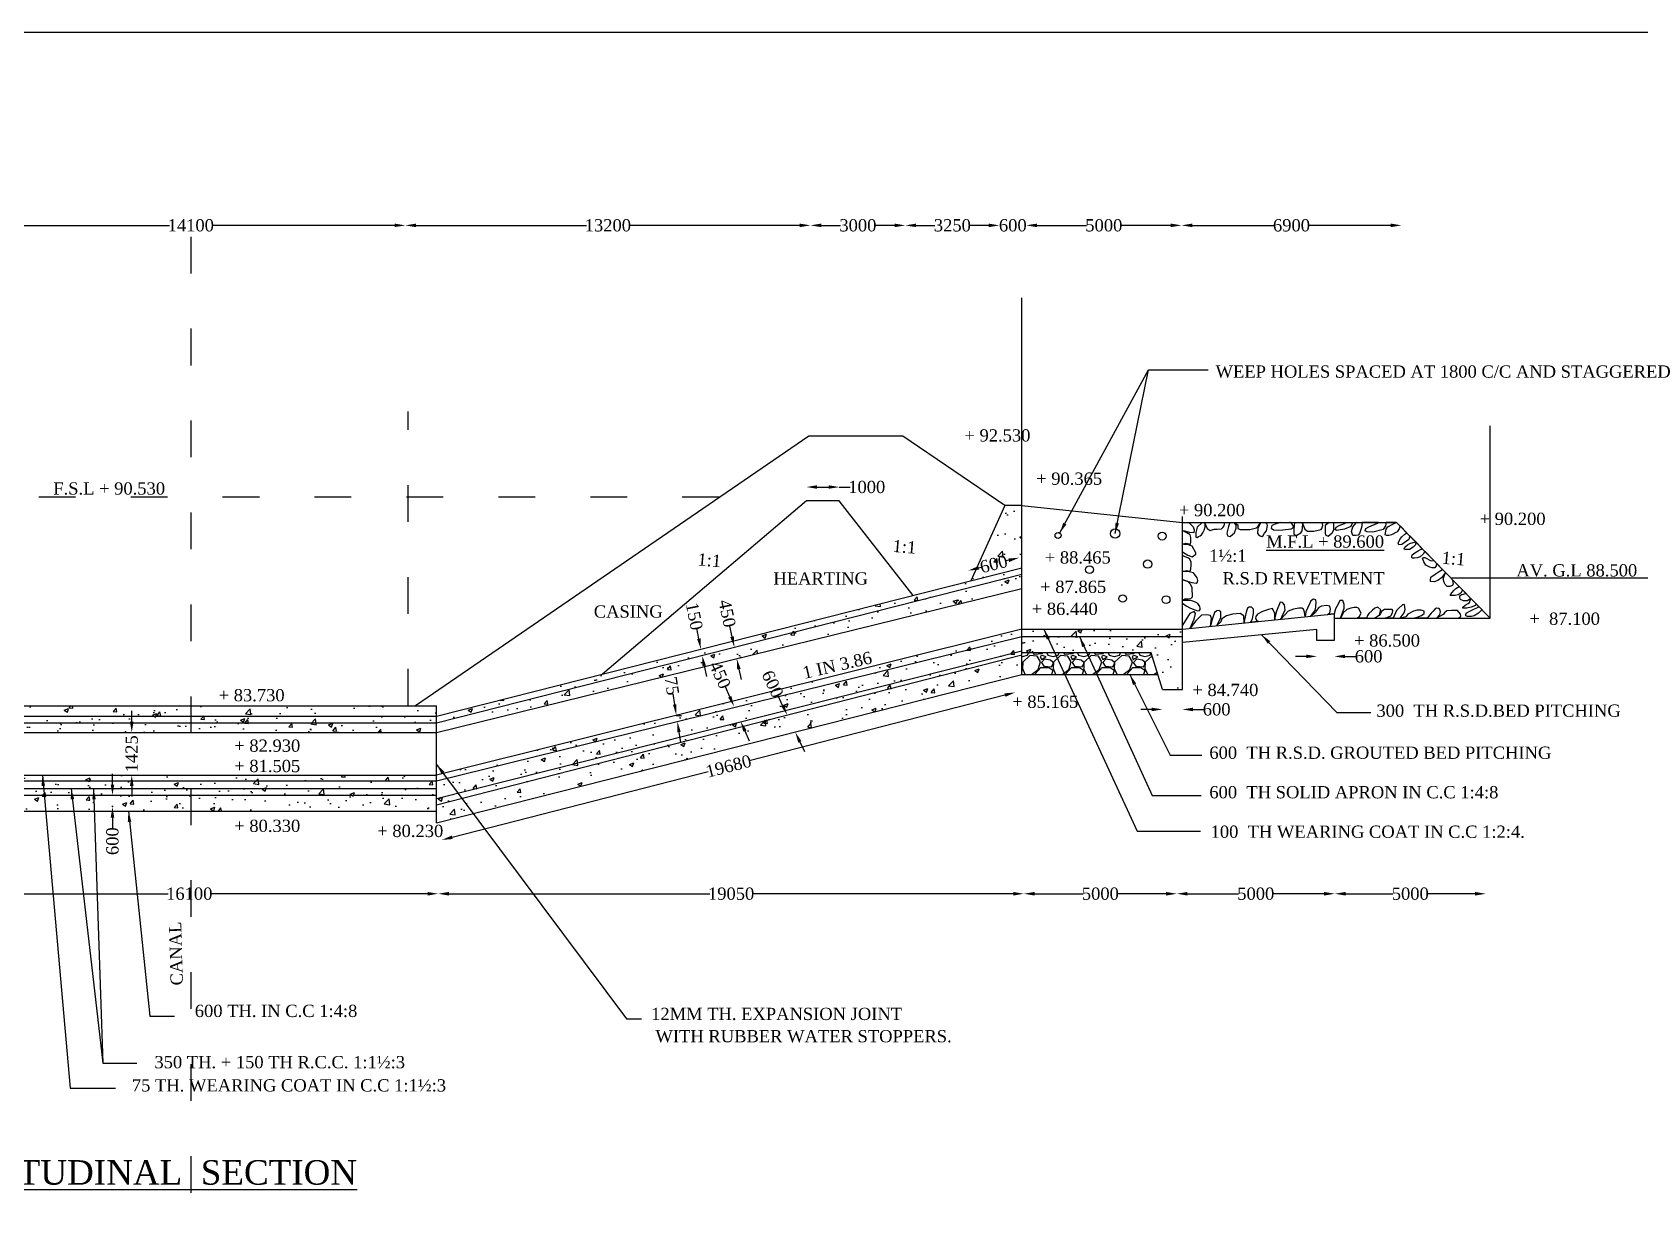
# Model space of a CAD drawing. Header units: millimetres. Extents: x -109570 to 177906, y -246061 to 117192.
# Drawn here: x 61692 to 114155, y 78336 to 117192 of the extents above; entities that cross this region are included whole.
import ezdxf

# ---------------------------------------------------------------- set-up
doc = ezdxf.new("R2010")
doc.units = ezdxf.units.MM
doc.header["$MEASUREMENT"] = 0
doc.header["$PDMODE"] = 33
doc.header["$PDSIZE"] = 500
doc.linetypes.add('ACAD_ISO03W100', pattern=[30, 12, -18])
for name, color, linetype in [('DIM', 5, 'Continuous'), ('DOT LINE', 3, 'ACAD_ISO03W100'), ('DWG. LINE', 1, 'Continuous'), ('HATCH', 2, 'Continuous'), ('TEXT', 7, 'Continuous'), ('TITLE', 7, 'Continuous')]:
    doc.layers.add(name, color=color, linetype=linetype)
doc.styles.get("Standard").update_dxf_attribs({"font": 'TIMES.TTF', "height": 400})
doc.dimstyles.get("Standard").update_dxf_attribs({"dimtxt": 400, "dimasz": 350, "dimexe": 0.18, "dimexo": 0.0625, "dimgap": 0.09, "dimtad": 0, "dimdec": 0, "dimzin": 0, "dimdsep": 46, "dimtxsty": 'Standard', "dimcen": 0.09, "dimse1": 1, "dimse2": 1, "dimclrd": 5, "dimclre": 5, "dimclrt": 4, "dimadec": 0, "dimazin": 0, "dimtfac": 1, "dimtdec": 0, "dimtofl": 0, "dimtmove": 0, "dimatfit": 3, "dimfxl": 1, "dimtolj": 1, "dimtzin": 0, "dimarcsym": 0})
pattern_1 = [(50, (0, 0), (1434.52, -125.504), [150, -1650]), (355, (0, 0), (-277.503, 1504.384), [120, -1320]), (100.4514, (119.5, -10.5), (1157.019, 1378.879), [127.48, -1402.284]), (46.1842, (0, 400), (2134.482, -331.038), [225, -2475]), (96.6356, (177.9, 372.4), (1869.325, 1948.236), [191.22, -2103.426]), (351.1842, (0, 400), (1869.324, 1948.237), [180, -1980]), (21, (200, 300), (1193.814, -805.238), [150, -1650]), (326, (200, 300), (486.63, 1450.3), [120, -1320]), (71.4514, (299.5, 232.9), (1680.445, 645.061), [127.48, -1402.284]), (37.5, (0, 0), (24.3197, 665.7877), [0, -1304, 0, -1340, 0, -1325]), (7.5, (0, 0), (526.139, 788.8234), [0, -764, 0, -1274, 0, -505]), (327.5, (-446, 0), (1067.6449, -45.1097), [0, -500, 0, -1560, 0, -2070]), (317.5, (-646, 0), (1166.3723, 200.21), [0, -650, 0, -1036, 0, -1470])]

# ---------------------------------------------------------------- blocks, each defined once
blk = doc.blocks.new('*D13')
at = {"layer": 'Defpoints', "color": 0}
for p in [(58692, 88885), (74945, 89076), (74945, 88870)]:
    blk.add_point(p, dxfattribs=at)
at = {"layer": 'DIM', "color": 5, "lineweight": -2}
for p, q in [((59042, 89076), (66126, 89076)), ((74595, 89076), (67512, 89076))]:
    blk.add_line(p, q, dxfattribs=at)
at = {"layer": 'DIM', "color": 5}
for points in [[(59042, 89134), (59042, 89017), (58692, 89076)], [(74595, 89134), (74595, 89017), (74945, 89076)]]:
    blk.add_solid(points, dxfattribs=at)
at = {"layer": 'DIM', "color": 4, "insert": (66819, 89076), "char_height": 400, "attachment_point": 5}
blk.add_mtext('\\A1;16100', dxfattribs=at)
blk = doc.blocks.new('*D14')
at = {"layer": 'Defpoints', "color": 0}
for p in [(74945, 88870), (94057, 89076), (94057, 88739)]:
    blk.add_point(p, dxfattribs=at)
at = {"layer": 'DIM', "color": 5, "lineweight": -2}
for p, q in [((75295, 89076), (83808, 89076)), ((93707, 89076), (85195, 89076))]:
    blk.add_line(p, q, dxfattribs=at)
at = {"layer": 'DIM', "color": 5}
for points in [[(75295, 89134), (75295, 89017), (74945, 89076)], [(93707, 89134), (93707, 89017), (94057, 89076)]]:
    blk.add_solid(points, dxfattribs=at)
at = {"layer": 'DIM', "color": 4, "insert": (84501, 89076), "char_height": 400, "attachment_point": 5}
blk.add_mtext('\\A1;19050', dxfattribs=at)
blk = doc.blocks.new('*D15')
at = {"layer": 'Defpoints', "color": 0}
for p in [(94057, 88739), (99043, 89076), (99043, 88637)]:
    blk.add_point(p, dxfattribs=at)
at = {"layer": 'DIM', "color": 5, "lineweight": -2}
for p, q in [((94407, 89076), (95984, 89076)), ((98693, 89076), (97116, 89076))]:
    blk.add_line(p, q, dxfattribs=at)
at = {"layer": 'DIM', "color": 5}
for points in [[(94407, 89134), (94407, 89017), (94057, 89076)], [(98693, 89134), (98693, 89017), (99043, 89076)]]:
    blk.add_solid(points, dxfattribs=at)
at = {"layer": 'DIM', "color": 4, "insert": (96550, 89076), "char_height": 400, "attachment_point": 5}
blk.add_mtext('\\A1;5000', dxfattribs=at)
blk = doc.blocks.new('*D16')
at = {"layer": 'Defpoints', "color": 0}
for p in [(104201, 89076), (104201, 88986), (99043, 88637)]:
    blk.add_point(p, dxfattribs=at)
at = {"layer": 'DIM', "color": 5, "lineweight": -2}
for p, q in [((99393, 89076), (101056, 89076)), ((103851, 89076), (102188, 89076))]:
    blk.add_line(p, q, dxfattribs=at)
at = {"layer": 'DIM', "color": 5}
for points in [[(99393, 89134), (99393, 89017), (99043, 89076)], [(103851, 89134), (103851, 89017), (104201, 89076)]]:
    blk.add_solid(points, dxfattribs=at)
at = {"layer": 'DIM', "color": 4, "insert": (101622, 89076), "char_height": 400, "attachment_point": 5}
blk.add_mtext('\\A1;5000', dxfattribs=at)
blk = doc.blocks.new('*D17')
at = {"layer": 'Defpoints', "color": 0}
for p in [(104201, 88986), (109128, 89076), (109128, 88884)]:
    blk.add_point(p, dxfattribs=at)
at = {"layer": 'DIM', "color": 5, "lineweight": -2}
for p, q in [((104551, 89076), (106098, 89076)), ((108778, 89076), (107230, 89076))]:
    blk.add_line(p, q, dxfattribs=at)
at = {"layer": 'DIM', "color": 5}
for points in [[(104551, 89134), (104551, 89017), (104201, 89076)], [(108778, 89134), (108778, 89017), (109128, 89076)]]:
    blk.add_solid(points, dxfattribs=at)
at = {"layer": 'DIM', "color": 4, "insert": (106664, 89076), "char_height": 400, "attachment_point": 5}
blk.add_mtext('\\A1;5000', dxfattribs=at)
blk = doc.blocks.new('*D22')
at = {"layer": 'Defpoints', "color": 0}
for p in [(64992, 94340), (64942, 92945), (64967, 92945)]:
    blk.add_point(p, dxfattribs=at)
at = {"layer": 'DIM', "color": 5, "lineweight": -2}
for p, q in [((64942, 94690), (64942, 95040)), ((64942, 92595), (64942, 92245))]:
    blk.add_line(p, q, dxfattribs=at)
at = {"layer": 'DIM', "color": 5}
for points in [[(64884, 94690), (65001, 94690), (64942, 94340)], [(64884, 92595), (65001, 92595), (64942, 92945)]]:
    blk.add_solid(points, dxfattribs=at)
at = {"layer": 'DIM', "color": 4, "insert": (64942, 93642), "char_height": 400, "attachment_point": 5, "rotation": 90}
blk.add_mtext('\\A1;1425', dxfattribs=at)
blk = doc.blocks.new('*D23')
at = {"layer": 'Defpoints', "color": 0}
for p in [(64313, 91911), (64332, 92289), (64332, 91911)]:
    blk.add_point(p, dxfattribs=at)
at = {"layer": 'DIM', "color": 5, "lineweight": -2}
for p, q in [((64313, 92639), (64313, 92989)), ((64313, 91561), (64313, 91211))]:
    blk.add_line(p, q, dxfattribs=at)
at = {"layer": 'DIM', "color": 5}
for points in [[(64255, 92639), (64371, 92639), (64313, 92289)], [(64255, 91561), (64371, 91561), (64313, 91911)]]:
    blk.add_solid(points, dxfattribs=at)
at = {"layer": 'DIM', "color": 4, "insert": (64313, 90791), "char_height": 400, "attachment_point": 5, "rotation": 90}
blk.add_mtext('\\A1;600', dxfattribs=at)
blk = doc.blocks.new('*D24')
at = {"layer": 'Defpoints', "color": 0}
for p in [(93761, 95698), (93775, 95646), (75048, 90883)]:
    blk.add_point(p, dxfattribs=at)
at = {"layer": 'DIM', "color": 5, "lineweight": -2}
for p, q in [((93436, 95559), (85090, 93411)), ((75401, 90918), (83747, 93066))]:
    blk.add_line(p, q, dxfattribs=at)
at = {"layer": 'DIM', "color": 5}
for points in [[(93421, 95615), (93450, 95502), (93775, 95646)], [(75386, 90975), (75415, 90862), (75062, 90831)]]:
    blk.add_solid(points, dxfattribs=at)
at = {"layer": 'DIM', "color": 4, "insert": (84418, 93238), "char_height": 400, "attachment_point": 5, "rotation": 14.4299}
blk.add_mtext('\\A1;19680', dxfattribs=at)
blk = doc.blocks.new('*D25')
at = {"layer": 'Defpoints', "color": 0}
for p in [(88031, 102348), (86959, 101899), (88031, 101899)]:
    blk.add_point(p, dxfattribs=at)
at = {"layer": 'DIM', "color": 5, "lineweight": -2}
for p, q in [((87309, 102348), (87681, 102348)), ((88031, 102348), (88381, 102348))]:
    blk.add_line(p, q, dxfattribs=at)
at = {"layer": 'DIM', "color": 5}
for points in [[(87309, 102407), (87309, 102290), (86959, 102348)], [(87681, 102407), (87681, 102290), (88031, 102348)]]:
    blk.add_solid(points, dxfattribs=at)
at = {"layer": 'DIM', "color": 4, "insert": (88927, 102348), "char_height": 400, "attachment_point": 5}
blk.add_mtext('\\A1;1000', dxfattribs=at)
blk = doc.blocks.new('*D26')
at = {"layer": 'Defpoints', "color": 0}
for p in [(83534, 97058), (83516, 97055), (83574, 96858)]:
    blk.add_point(p, dxfattribs=at)
at = {"layer": 'DIM', "color": 5, "lineweight": -2}
for p, q in [((83448, 97398), (83379, 97741)), ((83625, 96511), (83693, 96168))]:
    blk.add_line(p, q, dxfattribs=at)
at = {"layer": 'DIM', "color": 5}
for points in [[(83505, 97409), (83391, 97386), (83516, 97055)], [(83682, 96523), (83568, 96500), (83556, 96854)]]:
    blk.add_solid(points, dxfattribs=at)
at = {"layer": 'DIM', "color": 4, "insert": (83301, 98131), "char_height": 400, "attachment_point": 5, "rotation": 281.2881}
blk.add_mtext('\\A1;150', dxfattribs=at)
blk = doc.blocks.new('*D27')
at = {"layer": 'Defpoints', "color": 0}
for p in [(84606, 97120), (84611, 97121), (84690, 96749)]:
    blk.add_point(p, dxfattribs=at)
at = {"layer": 'DIM', "color": 5, "lineweight": -2}
for p, q in [((84533, 97462), (84461, 97805)), ((84757, 96406), (84829, 96063))]:
    blk.add_line(p, q, dxfattribs=at)
at = {"layer": 'DIM', "color": 5}
for points in [[(84590, 97474), (84476, 97450), (84606, 97120)], [(84814, 96418), (84700, 96394), (84684, 96748)]]:
    blk.add_solid(points, dxfattribs=at)
at = {"layer": 'DIM', "color": 4, "insert": (84373, 98223), "char_height": 400, "attachment_point": 5, "rotation": 281.9336}
blk.add_mtext('\\A1;450', dxfattribs=at)
blk = doc.blocks.new('*D28')
at = {"layer": 'Defpoints', "color": 0}
for p in [(82714, 94905), (82771, 94914), (82803, 94708)]:
    blk.add_point(p, dxfattribs=at)
at = {"layer": 'DIM', "color": 5, "lineweight": -2}
for p, q in [((82661, 95251), (82608, 95597)), ((82798, 94354), (82852, 94008))]:
    blk.add_line(p, q, dxfattribs=at)
at = {"layer": 'DIM', "color": 5}
for points in [[(82718, 95260), (82603, 95242), (82714, 94905)], [(82856, 94363), (82741, 94345), (82745, 94700)]]:
    blk.add_solid(points, dxfattribs=at)
at = {"layer": 'DIM', "color": 4, "insert": (82567, 95859), "char_height": 400, "attachment_point": 5, "rotation": 278.7268}
blk.add_mtext('\\A1;75', dxfattribs=at)
blk = doc.blocks.new('*D29')
at = {"layer": 'Defpoints', "color": 0}
for p in [(84437, 95112), (84599, 95183), (84648, 94636)]:
    blk.add_point(p, dxfattribs=at)
at = {"layer": 'DIM', "color": 5, "lineweight": -2}
for p, q in [((84458, 95503), (84316, 95823)), ((84952, 94388), (85094, 94068))]:
    blk.add_line(p, q, dxfattribs=at)
at = {"layer": 'DIM', "color": 5}
for points in [[(84511, 95527), (84404, 95480), (84599, 95183)], [(85006, 94412), (84899, 94365), (84810, 94708)]]:
    blk.add_solid(points, dxfattribs=at)
at = {"layer": 'DIM', "color": 4, "insert": (84142, 96214), "char_height": 400, "attachment_point": 5, "rotation": 293.924}
blk.add_mtext('\\A1;450', dxfattribs=at)
blk = doc.blocks.new('*D30')
at = {"layer": 'Defpoints', "color": 0}
for p in [(86333, 94906), (86361, 94920), (86625, 94361)]:
    blk.add_point(p, dxfattribs=at)
at = {"layer": 'DIM', "color": 5, "lineweight": -2}
for p, q in [((86183, 95223), (86034, 95539)), ((86745, 94031), (86895, 93715))]:
    blk.add_line(p, q, dxfattribs=at)
at = {"layer": 'DIM', "color": 5}
for points in [[(86236, 95248), (86131, 95198), (86333, 94906)], [(86798, 94056), (86693, 94007), (86596, 94348)]]:
    blk.add_solid(points, dxfattribs=at)
at = {"layer": 'DIM', "color": 4, "insert": (85855, 95919), "char_height": 400, "attachment_point": 5, "rotation": 295.2455}
blk.add_mtext('\\A1;600', dxfattribs=at)
blk = doc.blocks.new('*D31')
at = {"layer": 'Defpoints', "color": 0}
for p in [(93901, 100043), (93986, 99707), (92323, 99285)]:
    blk.add_point(p, dxfattribs=at)
at = {"layer": 'DIM', "color": 5, "lineweight": -2}
for p, q in [((92577, 99708), (92663, 99729)), ((93562, 99957), (93477, 99936))]:
    blk.add_line(p, q, dxfattribs=at)
at = {"layer": 'DIM', "color": 5}
for points in [[(92563, 99764), (92592, 99651), (92238, 99622)], [(93547, 100014), (93576, 99901), (93901, 100043)]]:
    blk.add_solid(points, dxfattribs=at)
at = {"layer": 'DIM', "color": 4, "insert": (93070, 99833), "char_height": 400, "attachment_point": 5, "rotation": 14.2187}
blk.add_mtext('\\A1;600', dxfattribs=at)
blk = doc.blocks.new('*D32')
at = {"layer": 'Defpoints', "color": 0}
for p in [(98575, 95744), (99226, 95744), (99226, 95091)]:
    blk.add_point(p, dxfattribs=at)
at = {"layer": 'DIM', "color": 5, "lineweight": -2}
for p, q in [((98225, 95091), (97875, 95091)), ((99576, 95091), (99926, 95091))]:
    blk.add_line(p, q, dxfattribs=at)
at = {"layer": 'DIM', "color": 5}
for points in [[(98225, 95149), (98225, 95032), (98575, 95091)], [(99576, 95149), (99576, 95032), (99226, 95091)]]:
    blk.add_solid(points, dxfattribs=at)
at = {"layer": 'DIM', "color": 4, "insert": (100346, 95091), "char_height": 400, "attachment_point": 5}
blk.add_mtext('\\A1;600', dxfattribs=at)
blk = doc.blocks.new('*D33')
at = {"layer": 'Defpoints', "color": 0}
for p in [(103618, 97340), (104185, 97340), (104185, 96822)]:
    blk.add_point(p, dxfattribs=at)
at = {"layer": 'DIM', "color": 5, "lineweight": -2}
for p, q in [((103268, 96822), (102918, 96822)), ((104535, 96822), (104885, 96822))]:
    blk.add_line(p, q, dxfattribs=at)
at = {"layer": 'DIM', "color": 5}
for points in [[(103268, 96881), (103268, 96764), (103618, 96822)], [(104535, 96881), (104535, 96764), (104185, 96822)]]:
    blk.add_solid(points, dxfattribs=at)
at = {"layer": 'DIM', "color": 4, "insert": (105305, 96822), "char_height": 400, "attachment_point": 5}
blk.add_mtext('\\A1;600', dxfattribs=at)
blk = doc.blocks.new('*D39')
at = {"layer": 'Defpoints', "color": 0}
for p in [(73869, 110887), (59870, 110590), (73869, 110589)]:
    blk.add_point(p, dxfattribs=at)
at = {"layer": 'DIM', "color": 5, "lineweight": -2}
for p, q in [((60220, 110887), (66176, 110887)), ((73519, 110887), (67562, 110887))]:
    blk.add_line(p, q, dxfattribs=at)
at = {"layer": 'DIM', "color": 5}
for points in [[(60220, 110945), (60220, 110829), (59870, 110887)], [(73519, 110945), (73519, 110829), (73869, 110887)]]:
    blk.add_solid(points, dxfattribs=at)
at = {"layer": 'DIM', "color": 4, "insert": (66869, 110887), "char_height": 400, "attachment_point": 5}
blk.add_mtext('\\A1;14100', dxfattribs=at)
blk = doc.blocks.new('*D40')
at = {"layer": 'Defpoints', "color": 0}
for p in [(87090, 110887), (73869, 110589), (87090, 110603)]:
    blk.add_point(p, dxfattribs=at)
at = {"layer": 'DIM', "color": 5, "lineweight": -2}
for p, q in [((74219, 110887), (79786, 110887)), ((86740, 110887), (81172, 110887))]:
    blk.add_line(p, q, dxfattribs=at)
at = {"layer": 'DIM', "color": 5}
for points in [[(74219, 110945), (74219, 110829), (73869, 110887)], [(86740, 110945), (86740, 110829), (87090, 110887)]]:
    blk.add_solid(points, dxfattribs=at)
at = {"layer": 'DIM', "color": 4, "insert": (80479, 110887), "char_height": 400, "attachment_point": 5}
blk.add_mtext('\\A1;13200', dxfattribs=at)
blk = doc.blocks.new('*D41')
at = {"layer": 'Defpoints', "color": 0}
for p in [(90187, 110887), (87090, 110603), (90187, 110589)]:
    blk.add_point(p, dxfattribs=at)
at = {"layer": 'DIM', "color": 5, "lineweight": -2}
for p, q in [((87440, 110887), (88070, 110887)), ((89837, 110887), (89206, 110887))]:
    blk.add_line(p, q, dxfattribs=at)
at = {"layer": 'DIM', "color": 5}
for points in [[(87440, 110945), (87440, 110829), (87090, 110887)], [(89837, 110945), (89837, 110829), (90187, 110887)]]:
    blk.add_solid(points, dxfattribs=at)
at = {"layer": 'DIM', "color": 4, "insert": (88638, 110887), "char_height": 400, "attachment_point": 5}
blk.add_mtext('\\A1;3000', dxfattribs=at)
blk = doc.blocks.new('*D42')
at = {"layer": 'Defpoints', "color": 0}
for p in [(93256, 110887), (90187, 110589), (93256, 110408)]:
    blk.add_point(p, dxfattribs=at)
at = {"layer": 'DIM', "color": 5, "lineweight": -2}
for p, q in [((90537, 110887), (91153, 110887)), ((92906, 110887), (92289, 110887))]:
    blk.add_line(p, q, dxfattribs=at)
at = {"layer": 'DIM', "color": 5}
for points in [[(90537, 110945), (90537, 110829), (90187, 110887)], [(92906, 110945), (92906, 110829), (93256, 110887)]]:
    blk.add_solid(points, dxfattribs=at)
at = {"layer": 'DIM', "color": 4, "insert": (91721, 110887), "char_height": 400, "attachment_point": 5}
blk.add_mtext('\\A1;3250', dxfattribs=at)
blk = doc.blocks.new('*D43')
at = {"layer": 'Defpoints', "color": 0}
for p in [(94131, 110887), (93256, 110408), (94131, 110464)]:
    blk.add_point(p, dxfattribs=at)
at = {"layer": 'DIM', "color": 5, "lineweight": -2}
for p, q in [((92906, 110887), (92556, 110887)), ((94481, 110887), (94831, 110887))]:
    blk.add_line(p, q, dxfattribs=at)
at = {"layer": 'DIM', "color": 5}
for points in [[(92906, 110945), (92906, 110829), (93256, 110887)], [(94481, 110945), (94481, 110829), (94131, 110887)]]:
    blk.add_solid(points, dxfattribs=at)
at = {"layer": 'DIM', "color": 4, "insert": (93693, 110887), "char_height": 400, "attachment_point": 5}
blk.add_mtext('\\A1;600', dxfattribs=at)
blk = doc.blocks.new('*D44')
at = {"layer": 'Defpoints', "color": 0}
for p in [(99197, 110887), (94131, 110464), (99197, 110464)]:
    blk.add_point(p, dxfattribs=at)
at = {"layer": 'DIM', "color": 5, "lineweight": -2}
for p, q in [((94481, 110887), (96098, 110887)), ((98847, 110887), (97230, 110887))]:
    blk.add_line(p, q, dxfattribs=at)
at = {"layer": 'DIM', "color": 5}
for points in [[(94481, 110945), (94481, 110829), (94131, 110887)], [(98847, 110945), (98847, 110829), (99197, 110887)]]:
    blk.add_solid(points, dxfattribs=at)
at = {"layer": 'DIM', "color": 4, "insert": (96664, 110887), "char_height": 400, "attachment_point": 5}
blk.add_mtext('\\A1;5000', dxfattribs=at)
blk = doc.blocks.new('*D45')
at = {"layer": 'Defpoints', "color": 0}
for p in [(106377, 110887), (99197, 110464), (106377, 110644)]:
    blk.add_point(p, dxfattribs=at)
at = {"layer": 'DIM', "color": 5, "lineweight": -2}
for p, q in [((99547, 110887), (102220, 110887)), ((106027, 110887), (103355, 110887))]:
    blk.add_line(p, q, dxfattribs=at)
at = {"layer": 'DIM', "color": 5}
for points in [[(99547, 110945), (99547, 110829), (99197, 110887)], [(106027, 110945), (106027, 110829), (106377, 110887)]]:
    blk.add_solid(points, dxfattribs=at)
at = {"layer": 'DIM', "color": 4, "insert": (102787, 110887), "char_height": 400, "attachment_point": 5}
blk.add_mtext('\\A1;6900', dxfattribs=at)

msp = doc.modelspace()

# ---------------------------------------------------------------- hatches: boundary and pattern name
at = {"layer": 'HATCH'}
h = msp.add_hatch(dxfattribs=at)
h.set_pattern_fill('AR-CONC', color=256, scale=200, style=0)
h.set_pattern_definition(pattern_1)
h.paths.add_polyline_path([(93986.3, 99034.8), (93986.3, 99500.2), (74888.5, 94653.7), (74888.5, 94339.5)])
h.paths.add_polyline_path([(93986.3, 99500.2), (93986.3, 99706.6), (74888.5, 94867.5), (74888.5, 94653.7)])
h.paths.add_polyline_path([(93986.3, 101746.3), (93430, 101746.3), (92323.3, 99285.3), (93986.3, 99706.6)])
h.paths.add_polyline_path([(84205.4, 96820), (84633.5, 95855), (84078.7, 95608.9), (83650.7, 96573.9)], flags=24)
h.paths.add_polyline_path([(92491.2, 99999.1), (93498.8, 100254.4), (93647.9, 99666.1), (92640.3, 99410.8)], flags=25)
h = msp.add_hatch(dxfattribs=at)
h.set_pattern_fill('AR-CONC', color=256, scale=200, style=0)
h.set_pattern_definition(pattern_1)
h.paths.add_polyline_path([(93986.3, 96228.7), (93986.3, 96876.9), (74888.5, 91975.1), (74888.5, 91384.8)])
h.paths.add_polyline_path([(93986.3, 96876.9), (93986.3, 96991.7), (74888.5, 92174.6), (74888.5, 91975.1)])
h.paths.add_polyline_path([(93986.3, 96991.7), (93986.3, 97465.9), (74888.5, 92757.1), (74888.5, 92174.6)])
h.paths.add_polyline_path([(93986.3, 97465.9), (93986.3, 97714.9), (74888.5, 92944.5), (74888.5, 92757.1)])
h.paths.add_polyline_path([(85907.9, 96518.8), (86351.3, 95578.5), (85802.3, 95319.7), (85359, 96259.9)], flags=25)
h = msp.add_hatch(dxfattribs=at)
h.set_pattern_fill('AR-CONC', color=256, scale=200, style=0)
h.set_pattern_definition(pattern_1)
h.paths.add_polyline_path([(93986.3, 97465.9), (93986.3, 96940.6), (98206.1, 96940.6), (98575, 95743.5), (99225.9, 95743.5), (99225.9, 97465.9)])
h.paths.add_polyline_path([(99225.9, 97465.9), (99225.9, 97714.9), (93986.3, 97714.9), (93986.3, 97465.9)])
h = msp.add_hatch(dxfattribs=at)
h.set_pattern_fill('GRAVEL', color=256, scale=1000, style=0)
h.set_pattern_definition([(228.0128, (720, 1000), (-7999.998232, -9000.00134), [134.536, -13319.088]), (184.9697, (630, 900), (12000.001052, 999.991307), [230.868, -22855.925]), (132.5104, (400, 880), (9999.990718, -11000.008674), [162.788, -16116.032]), (267.2737, (10, 630), (999.996018, 20000.000295), [210.238, -20813.558]), (292.8337, (0, 420), (-5000.009905, 11999.996412), [206.155, -20409.373]), (357.2737, (80, 230), (-20000.000295, 999.996018), [210.238, -20813.558]), (37.6942, (290, 220), (-13000.007346, -9999.990405), [278.029, -27524.849]), (72.2553, (510, 390), (7000.010763, 21999.996231), [262.488, -25986.321]), (121.4296, (590, 640), (-8000.008234, 12999.995036), [210.95, -20884.073]), (175.2364, (480, 820), (11000.000946, -999.991533), [240.832, -11800.763]), (222.3974, (240, 840), (-12000.007351, -10999.992082), [311.448, -30833.375]), (138.8141, (1000, 620), (-7000.00295, 5999.997313), [106.301, -10523.844]), (171.4692, (920, 690), (12999.998285, -2000.00791), [202.237, -20021.511]), (225, (720, 720), (-1e-13, -1000.0003), [141.421, -1272.792]), (203.1986, (650, 840), (4999.99973, 2000.00133), [76.158, -7539.615]), (291.8014, (580, 810), (-999.9999, 3000.00027), [107.703, -5277.462]), (30.9638, (620, 710), (2999.99802, 2000.00248), [174.929, -5656.023]), (161.5651, (770, 800), (2000.0004, -999.9984), [126.491, -3035.787]), (16.3895, (0, 810), (10000.002198, 2999.99271), [177.2, -17542.845]), (70.3462, (170, 860), (-3999.995247, -11000.002136), [148.661, -14717.408]), (293.1986, (770, 1000), (-2000.00133, 4999.99973), [152.315, -7463.458]), (343.6105, (830, 860), (-10000.002198, 2999.99271), [177.2, -17542.845]), (339.444, (0, 190), (-5000.00184, 1999.996), [170.88, -8373.124]), (294.7751, (160, 130), (-4999.99219, 11000.003422), [143.178, -14174.643]), (66.8014, (780, 0), (2000.00133, 4999.99973), [152.315, -7463.458]), (17.354, (840, 140), (-13000.00202, -3999.994502), [167.631, -16595.424]), (69.444, (290, 0), (-1999.996, -5000.00184), [85.44, -8458.564]), (101.3099, (720, 0), (-999.99763, 4000.00075), [50.99, -5048.029]), (165.9638, (710, 50), (3000.00055, -999.99806), [206.155, -3916.95]), (186.009, (510, 100), (9999.99975, 999.999317), [191.05, -18913.923]), (303.6901, (620, 620), (-1000.00133, 1999.99956), [144.222, -3461.329]), (353.1572, (700, 500), (16999.999365, -2000.007998), [251.794, -24927.563]), (60.9454, (950, 470), (-4000.00003, -7000.000385), [102.956, -10192.674]), (90, (1000, 560), (-1000, 1000), [60, -940]), (120.2564, (490, 130), (3999.994887, -7000.002456), [138.924, -13753.52]), (48.0128, (420, 250), (7999.998232, 9000.00134), [269.072, -13184.552]), (0, (600, 450), (1000, 1000), [260, -740]), (325.3048, (860, 450), (-9999.99426, 7000.00861), [158.114, -15653.274]), (254.0546, (990, 360), (-999.99989, -4000.00013), [145.602, -7134.508]), (207.646, (950, 220), (-18999.995807, -10000.007713), [237.065, -23469.474]), (175.4261, (740, 110), (-13000.000558, 999.994801), [250.799, -24829.074])])
h.paths.add_polyline_path([(98206.1, 96940.6), (93986.3, 96940.6), (93986.3, 96228.7), (98425.5, 96228.7)])
h = msp.add_hatch(dxfattribs=at)
h.set_pattern_fill('AR-CONC', color=256, scale=200, style=0)
h.set_pattern_definition(pattern_1)
h.paths.add_polyline_path([(74888.5, 91773.4), (74888.5, 92288.7), (66876.8, 92288.7), (66876.8, 91773.4)])
h.paths.add_polyline_path([(66876.8, 92507.3), (66876.8, 92288.7), (74888.5, 92288.7), (74888.5, 92507.3)])
h.paths.add_polyline_path([(74888.5, 92507.3), (74888.5, 92757.1), (66876.8, 92757.1), (66876.8, 92507.3)])
h.paths.add_polyline_path([(66876.8, 92944.5), (66876.8, 92757.1), (74888.5, 92757.1), (74888.5, 92944.5)])
h.paths.add_polyline_path([(58722.2, 92288.7), (58722.2, 91773.4), (66876.8, 91773.4), (66876.8, 92288.7)])
h.paths.add_polyline_path([(66876.8, 92288.7), (66876.8, 92507.3), (58722.2, 92507.3), (58722.2, 92288.7)])
h.paths.add_polyline_path([(58722.2, 92757.1), (58722.2, 92507.3), (66876.8, 92507.3), (66876.8, 92757.1)])
h.paths.add_polyline_path([(58722.2, 92944.5), (58722.2, 92757.1), (66876.8, 92757.1), (66876.8, 92944.5)])
h.paths.add_polyline_path([(58722.2, 94653.7), (58722.2, 94339.5), (66876.8, 94339.5), (66876.8, 94653.7)])
h.paths.add_polyline_path([(66876.8, 94653.7), (66876.8, 94867.5), (58722.2, 94867.5), (58722.2, 94653.7)])
h.paths.add_polyline_path([(66876.8, 94867.5), (66876.8, 95212), (58722.2, 95212), (58722.2, 94867.5)])
h.paths.add_polyline_path([(66876.8, 95212), (66876.8, 94867.5), (74888.5, 94867.5), (74888.5, 95212)])
h.paths.add_polyline_path([(66876.8, 94867.5), (66876.8, 94653.7), (74888.5, 94653.7), (74888.5, 94867.5)])
h.paths.add_polyline_path([(74888.5, 94339.5), (74888.5, 94653.7), (66876.8, 94653.7), (66876.8, 94339.5)])

# ---------------------------------------------------------------- linework, layer by layer
at = {"layer": 'DOT LINE', "ltscale": 100}
for points in [[(66876.8, 43317.5), (66876.8, 110647.4)], [(73958.3, 95212), (73958.3, 104814.5)], [(49907.4, 102029.5), (84156.8, 102029.5)]]:
    msp.add_lwpolyline(points, dxfattribs=at)
at = {"layer": 'DWG. LINE'}
for points in [[(93986.3, 96228.7), (93986.3, 108521.7)], [(93430, 101746.3), (90109, 104004.9), (87041, 104004.9), (74203, 95212)], [(109271.2, 98064), (109271.2, 104340.2)], [(90439.8, 98808), (88031.1, 101898.5), (86958.8, 101898.5), (80304.4, 96239.8)], [(93986.3, 101746.3), (93430, 101746.3), (92323.3, 99285.3)], [(93986.3, 101746.3), (99225.9, 101195.2)], [(98575, 95743.5), (99225.9, 95743.5), (99225.9, 101382.2)], [(99225.9, 101195.2), (106217.5, 101195.2)], [(104185.4, 98064), (109271.2, 98064), (106217.5, 101195.2)], [(74888.5, 94867.5), (93986.3, 99706.6)], [(74888.5, 94653.7), (93986.3, 99500.2)], [(107985.4, 99382.4), (116421, 99382.4)], [(36531.9, 98858.8), (58722.2, 94339.5), (74888.5, 94339.5)], [(74888.5, 94339.5), (93986.3, 99034.8)], [(99225.9, 97714.9), (104185.4, 98205.6), (104185.4, 97340.2), (103618.3, 97340.2), (103618.3, 97702.1), (99225.9, 97277.3)], [(93986.3, 97714.9), (74888.5, 92944.5)], [(93986.3, 97714.9), (99225.9, 97714.9)], [(74888.5, 92757.1), (93986.3, 97465.9)], [(93986.3, 97465.9), (99225.9, 97465.9)], [(93986.3, 96991.7), (74888.5, 92174.6)], [(74888.5, 91975.1), (93986.3, 96876.9)], [(98575, 95743.5), (98206.1, 96940.6), (93986.3, 96940.6)], [(74888.5, 91384.8), (93986.3, 96228.7)], [(93986.3, 96228.7), (98425.5, 96228.7)], [(58722.2, 95212), (74888.5, 95212)], [(74888.5, 91384.8), (74888.5, 95212)], [(58722.2, 94867.5), (74888.5, 94867.5)], [(58722.2, 94653.7), (74888.5, 94653.7)], [(58722.2, 92944.5), (74888.5, 92944.5)], [(58722.2, 92757.1), (74888.5, 92757.1)], [(58722.2, 92507.3), (74888.5, 92507.3)], [(58722.2, 92288.7), (74888.5, 92288.7)], [(58722.2, 91773.4), (74888.5, 91773.4)]]:
    msp.add_lwpolyline(points, dxfattribs=at)
for centre, radius in [((95170.6, 100767.5), 97.8), ((97032.3, 100831), 154.7), ((98567, 100749.3), 130), ((96196.8, 99651.7), 127.5), ((98094.8, 99833.2), 137.4), ((97277.5, 98708.4), 121.2), ((98694.2, 98672.1), 128.4)]:
    msp.add_circle(centre, radius, dxfattribs=at)
at = {"layer": 'HATCH'}
for points in [[(99225.9, 98562.9), (99349.3, 98469), (99491.9, 98392.2), (99722.7, 98313), (99781.6, 98322.1), (99806.5, 98349.2), (99811, 98385.4), (99792.9, 98451), (99731.8, 98543.7), (99657.1, 98591.1), (99573.4, 98625), (99482.8, 98647.7), (99405.9, 98647.7), (99319.9, 98649.9), (99225.9, 98647.7), (99304.1, 98702.8), (99417.3, 98702.8), (99507.8, 98711.9), (99553.1, 98768.4), (99548.5, 99060.1), (99496.5, 99182.2), (99401.4, 99270.3), (99276.9, 99313.3), (99225.9, 99322.3), (99532.7, 99232.8), (99675.3, 99205.7), (99720.6, 99248.6), (99727.4, 99300.6), (99707, 99386.5), (99587, 99549.3), (99399.2, 99594.5), (99277, 99594.5), (99225.9, 99592.3), (99358.5, 99629.3), (99480.7, 99606.7), (99507.9, 99681.3), (99510.2, 99796.6), (99510.2, 99898.4), (99469.4, 99997.9), (99424.1, 100029.5), (99351.7, 100063.4), (99263.4, 100090.6), (99225.9, 100113.2), (99225.9, 100229.2), (99401.4, 100120.7), (99546.3, 100075.5), (99661.7, 100154.6), (99661.7, 100204.3), (99550.8, 100419.1), (99399.2, 100477.9), (99274.7, 100477.9), (99225.9, 100484.7), (99336.9, 100517.4), (99489.7, 100488), (99507.8, 100562.6), (99507.8, 100637.2), (99507.8, 100702.7), (99485.2, 100788.7), (99374.3, 100858.7), (99281.5, 100892.7), (99225.9, 100915.3), (99308.6, 100919.8), (99451.2, 100872.3), (99609.7, 100867.8), (99618.7, 100942.4), (99584.8, 101039.6), (99514.6, 101118.7), (99437.7, 101195.2)], [(99877.3, 101195.2), (99711.8, 101038.9), (99670.3, 100865.2), (99664.4, 100711.3), (99707.9, 100703.4), (99755.3, 100735), (99804.7, 100758.7), (99854.1, 100786.3), (99899.5, 100853.4), (99941, 100942.2), (99968.7, 101044.9), (99968.7, 101155.4), (99950.9, 101195.2), (100033.9, 100993.5), (100132.7, 100934.3), (100261.2, 100967.9), (100363.9, 100977.7), (100500.3, 100985.6), (100543.7, 101025.1), (100591.2, 101080.4), (100607, 101195.2), (100774.9, 101195.2), (100727.5, 101058.7), (100676.1, 100839.6), (100703.8, 100750.8), (100780.9, 100738.9), (100875.7, 100810), (100929.1, 100855.4), (100984.4, 101007.4), (100984.4, 101054.7), (100984.4, 101106), (100919.2, 101195.2), (101036.4, 101110), (101036.4, 100999.5), (101111.5, 100965.9), (101222.2, 100962), (101431.6, 100964), (101641.1, 101019.2), (101702.3, 101068.6), (101741.9, 101131.7), (101785.3, 101195.2), (101694.4, 100997.5), (101680.6, 100827.8), (101735.9, 100762.6), (101815, 100735), (101858.5, 100768.5), (101909.8, 100839.6), (101973.1, 100922.5), (102004.7, 101088.3), (101992.8, 101137.6), (101945.4, 101195.2), (102418.7, 101195.2), (102250.8, 101139.7), (102150, 101090.3), (102128.3, 101009.4), (102195.4, 100948.2), (102375.3, 100944.3), (102505.7, 100956.1), (102776.4, 100979.8), (102837.7, 101029.2), (102849.5, 101070.6), (102814, 101135.7), (102754.7, 101195.2), (102721.7, 101195.2), (102891, 101195.2), (102879.2, 101080.5), (102861.4, 100964), (102863.4, 100863.4), (102867.3, 100814), (102910.8, 100784.4), (102964.1, 100772.6), (103094.6, 100855.5), (103136, 100918.6), (103157.8, 101129.8), (103136.7, 101195.2), (103217.7, 100971.7), (103314.6, 100902.7), (103516.1, 100910.6), (103755.2, 100961.9), (103780.9, 100995.4), (103812.5, 101092.1), (103792.8, 101195.2), (104018, 101195.2), (103889.6, 101092.1), (103883.7, 100965.8), (103883.7, 100835.6), (103909.4, 100772.4), (103980.5, 100742.8), (104047.7, 100794.1), (104110.9, 100849.4), (104170.2, 100952), (104168.2, 101195.2), (104168.2, 101195.2)], [(109003.6, 98338.4), (108884.8, 98235.3), (108747.1, 98149.1), (108658, 98128.1), (108581.9, 98126.5), (108530, 98126.5), (108478.2, 98145.9), (108476.6, 98197.7), (108509, 98241.3), (108583.5, 98283.4), (108649.9, 98319), (108734.1, 98361.1), (108837.8, 98409.6), (108902.6, 98442), (108803.1, 98543.9), (108794, 98478.1), (108648.3, 98432.8), (108512.2, 98392.4), (108421.5, 98392.4), (108374.5, 98390.8), (108377.8, 98432.8), (108457.1, 98492.7), (108549.5, 98550.9), (108594.8, 98584.9), (108642.6, 98708.6), (108530, 98635), (108403.7, 98635), (108303.3, 98675.5), (108277.4, 98717.5), (108279, 98795.9), (108335.7, 98838), (108400.5, 98854.2), (108481.7, 98873.5), (108481.7, 98873.5), (108368.1, 98990.1), (108327.6, 98893), (108225.5, 98829.9), (108123.5, 98813.7), (107964.8, 98812.1), (107964.8, 98812.1), (108023.1, 98899.5), (108092.7, 98980.3), (108151, 99033.7), (108202.9, 99067.7), (108263.3, 99097.5), (108035.2, 99331.4), (108066.7, 99197.9), (108039.1, 99139.7), (107950.1, 99102.5), (107862.6, 99105.7), (107804.3, 99168.8), (107770.3, 99230.3), (107749.2, 99306.3), (107749.2, 99369.4), (107768.7, 99443.9), (107817.8, 99554.2), (107749.2, 99476.2), (107682.8, 99384), (107559.7, 99299.9), (107438.3, 99256.2), (107326.5, 99270.7), (107318.4, 99311.2), (107337.8, 99409.9), (107478.8, 99502.1), (107609.9, 99591.1), (107712.3, 99662.4), (107519.9, 99859.7), (107512.5, 99776.5), (107465.6, 99716.6), (107379.7, 99715), (107298.8, 99734.4), (107169.2, 99800.8), (107106, 99902.7), (107060.7, 100025.6), (107097.9, 100049.9), (107141.7, 100049.9), (107347.3, 99944.7), (107428, 99954), (107138.2, 100251.1), (107087.8, 100158.8), (106982.5, 100068.2), (106885.4, 100032.6), (106804.4, 100022.9), (106729.9, 100031), (106710.4, 100064.9), (106726.6, 100132.9), (106814.1, 100205.7), (106924.2, 100262.3), (107000.4, 100312.5), (107050.3, 100341.2), (106842, 100554.8), (106830, 100460.3), (106762, 100385.8), (106642.2, 100309.8), (106543.4, 100306.6), (106472.1, 100306.6), (106460.8, 100342.2), (106483.4, 100390.7), (106569.3, 100457), (106653.5, 100500.7), (106762, 100537.9), (106842, 100554.8), (106647.6, 100754.1), (106612.8, 100633.7), (106389.3, 100471.9), (106292.1, 100462.2), (106269.4, 100530.1), (106345.6, 100664.4), (106389.3, 100722.7), (106486.5, 100814.9), (106547.7, 100856.5), (106332.4, 101077.3), (106306.5, 100978.8), (106233.6, 100881.8), (106052.2, 100791.2), (105966.4, 100766.9), (105893.5, 100766.9), (105844.9, 100792.8), (105874.1, 100970.8), (105935.6, 101046.8), (106073.3, 101127.7), (106199.6, 101195.2), (105882.2, 101195.2), (105857.9, 101077.5), (105776.9, 100967.5), (105444.1, 100873.7), (105257.8, 100883.4), (105186.5, 100923.8), (105210.8, 100993.4), (105308, 101053.2), (105589.8, 101169.7), (105625.5, 101195.2), (105097.5, 101195.2), (105074.8, 101022.5), (105011.6, 100826.8), (104961.4, 100779.8), (104878.8, 100762), (104793, 100766.9), (104750.9, 100896.3), (104788.1, 101046.8), (104912.8, 101195.2), (104776.8, 101176.2), (104728.2, 101064.6), (104519.2, 100977.2), (104254.6, 100928.7), (104207.7, 100959.4), (104246.5, 101035.4), (104343.7, 101095.3), (104521.9, 101158.4), (104565.6, 101195.2)], [(108234.2, 98064), (108315.6, 98131.7), (108299.8, 98204), (108204.8, 98316.9), (108112.1, 98319.2), (108010.3, 98319.2), (107856.6, 98312.4), (107775.2, 98244.6), (107732.2, 98188.1), (107521.9, 98064), (107628.2, 98185.9), (107655.3, 98280.8), (107632.7, 98348.5), (107605.6, 98384.7), (107524.2, 98398.2), (107460.8, 98362.1), (107413.3, 98296.6), (107350, 98228.8), (107212.1, 98064), (106805.8, 98064), (107031.9, 98161.1), (107117.8, 98224.3), (107115.6, 98301.1), (107013.8, 98330.5), (106891.7, 98330.5), (106771.9, 98296.6), (106579.6, 98195), (106518.6, 98113.7), (106333.2, 98064), (106466.2, 98238.5), (106497.9, 98355.9), (106473, 98509.5), (106405.1, 98505), (106278.5, 98383), (106215.2, 98317.5), (106104.4, 98064), (105848.9, 98064), (106029.8, 98150.4), (106086.3, 98240.7), (106090.8, 98324.3), (106068.2, 98353.6), (105948.4, 98355.9), (105821.7, 98346.9), (105735.8, 98292.7), (105688.3, 98222.6), (105645.3, 98159.4), (105491.6, 98064), (105659.6, 98180.4), (105701.9, 98344.6), (105600.1, 98430.4), (105507.4, 98396.6), (105423.7, 98324.3), (105315.2, 98220.4), (105270, 98152.6), (105236, 98064), (104932.3, 98064), (105011.5, 98139.2), (105056.7, 98229.6), (104977.5, 98396.7), (104923.3, 98421.6), (104828.3, 98421.6), (104724.3, 98396.7), (104595.4, 98347), (104486.8, 98258.9), (104455.2, 98191.2), (104391.9, 98064), (104507.2, 98399), (104507.2, 98511.9), (104464.2, 98649.7), (104364.7, 98649.7), (104305.9, 98523.2), (104222.3, 98374.1), (104185.4, 98205.6), (103959.1, 98183.2), (104034, 98247.6), (104063.4, 98365.1), (104036.3, 98464.5), (103934.5, 98480.3), (103764.9, 98459.9), (103679, 98417), (103608.9, 98322.2), (103572.7, 98256.7), (103422.6, 98130.1), (103575, 98342.5), (103597.6, 98575.1), (103577.2, 98672.3), (103509.4, 98690.3), (103423.5, 98631.6), (103387.3, 98554.8), (103314.9, 98399), (103251.6, 98277), (103236.9, 98111.8), (103209.7, 98265.7), (103180.3, 98367.3), (103126.1, 98396.7), (103028.8, 98394.4), (102847.9, 98360.5), (102678.3, 98297.3), (102576.6, 98193.4), (102438.4, 98032.7), (102526.8, 98234), (102578.8, 98331.2), (102563, 98507.3), (102497.4, 98575.1), (102413.8, 98586.4), (102293.9, 98292.8), (102239.6, 98089.5), (102248.8, 98014), (102241.9, 98225), (102169.5, 98385.4), (102036.1, 98347), (101837.1, 98290.5), (101674.3, 98200.2), (101620, 98123.4), (101613.3, 98057.9), (101649.4, 98003.7), (101705.7, 97960.2), (101459, 97935.8), (101510.9, 98052.7), (101551.6, 98219.9), (101551.6, 98362.1), (101486, 98427.7), (101411.4, 98429.9), (101354.8, 98391.5), (101311.9, 98269.5), (101241.8, 97964.6), (101241.6, 97914.3), (101228.2, 98147.6), (101115.1, 98222.1), (100861.9, 98199.5), (100662.9, 98147.6), (100509.1, 98050.4), (100477.4, 97951.1), (100346.2, 97825.7), (100426.9, 97969), (100481.2, 98091), (100476.6, 98278.5), (100420.1, 98316.9), (100354.5, 98310.1), (100279.9, 98251.4), (100241.5, 98152), (100196.2, 98021), (100171.4, 97908.1), (100149.2, 97806.2), (100173.6, 98059.4), (100144.2, 98152), (100010.8, 98174.6), (99852.5, 98167.8), (99750.8, 98068.4), (99667.1, 97980.3), (99484.9, 97740.5), (99615.1, 98039.1), (99655.8, 98226.5), (99610.6, 98287.5), (99470.3, 98222), (99429.6, 98152), (99287.2, 97932.9), (99225.9, 97835.8)]]:
    msp.add_lwpolyline(points, dxfattribs=at)
at = {"layer": 'TITLE', "lineweight": 30}
msp.add_lwpolyline([(4687.8, 117192.3), (177794.3, 117192.3), (177794.3, 5655.8), (4687.8, 5655.8)], close=True, dxfattribs=at)

# ---------------------------------------------------------------- texts
at = {"layer": 'TEXT'}
for s, height, p in [('WEEP HOLES SPACED AT 1800 C/C AND STAGGERED', 400, (100309.6, 105916.7)), ('+ 92.530', 400, (92115.1, 103833.6)), ('+ 90.365', 400, (94455.2, 102422.2)), ('F.S.L + 90.530', 400, (62382.3, 102101.1)), ('+ 90.200', 400, (99114.4, 101396.5)), ('+ 90.200', 400, (108926.4, 101111.1)), ('%%UM.F.L + 89.600', 400, (101960.3, 100369.4)), ('+ 88.465', 400, (94735.8, 99851.5)), ('1½:1', 400, (100097.7, 99908.4)), ('AV. G.L 88.500', 400, (110126, 99429.2)), ('HEARTING', 400, (85880.2, 99165.2)), ('+ 87.865', 400, (94588.1, 98892.5)), ('R.S.D REVETMENT', 400, (100537.8, 99170.2)), ('CASING', 400, (80019.4, 98086.1)), ('+ 86.440', 400, (94311.2, 98173.3)), ('+  87.100', 400, (110549.1, 97851.3)), ('+ 86.500', 400, (104828, 97141.4)), ('+ 83.730', 400, (67777.5, 95355.3)), ('+ 85.165', 400, (93676.2, 95142.7)), ('+ 84.740', 400, (99552.9, 95526.9)), ('300  TH R.S.D.BED PITCHING', 400, (105559.9, 94850.8)), ('+ 82.930', 400, (68288.1, 93708.8)), ('+ 81.505', 400, (68288.1, 93045.3)), ('600  TH R.S.D. GROUTED BED PITCHING', 400, (100106.8, 93478.9)), ('600  TH SOLID APRON IN C.C 1:4:8', 400, (100106.8, 92189.2)), ('+ 80.330', 400, (68287.6, 91092.8)), ('+ 80.230', 400, (72954.5, 90926.3)), ('100  TH WEARING COAT IN C.C 1:2:4.', 400, (100147.8, 90900.7)), ('600 TH. IN C.C 1:4:8', 400, (66999.5, 85053.1)), ('12MM TH. EXPANSION JOINT', 400, (81890.8, 84955.1)), ('WITH RUBBER WATER STOPPERS.', 400, (82031.8, 84227.6)), ('350 TH. + 150 TH R.C.C. 1:1½:3', 400, (65682.4, 83381)), ('75 TH. WEARING COAT IN C.C 1:1½:3', 400, (64946.1, 82623.3)), ('%%ULONGITUDINAL  SECTION', 800, (57462.3, 79582.9))]:
    msp.add_text(s, height=height, dxfattribs=at).set_placement(p)
for s, rotation, p in [('1:1', 355.30153, (89757.8, 100232.8)), ('1:1', 355.30153, (107675.1, 99847.5)), ('1:1', 355.30153, (83390.2, 99793.3)), ('1 IN 3.86', 13.01606, (86890, 96084.7)), ('CANAL', 91.63848, (66612.5, 86090.4))]:
    msp.add_text(s, height=400, rotation=rotation, dxfattribs=at).set_placement(p)

# ---------------------------------------------------------------- dimensions: what is measured, and where the dimension line sits
at = {"layer": 'DIM'}
for base, p1, p2, text, picture, middle in [((73868.5, 110887), (59869.7, 110589.7), (73868.5, 110588.9), '14100', '*D39', (66869.1, 110887)), ((87089.5, 110887), (73868.5, 110588.9), (87089.5, 110602.6), '13200', '*D40', (80479, 110887)), ((90186.5, 110887), (87089.5, 110602.6), (90186.5, 110588.8), '3000', '*D41', (88638, 110887)), ((93255.7, 110887), (90186.5, 110588.8), (93255.7, 110408.4), '3250', '*D42', (91721.1, 110887)), ((94130.6, 110887), (93255.7, 110408.4), (94130.6, 110463.9), '600', '*D43', (93693.1, 110887)), ((99197.3, 110887), (94130.6, 110463.9), (99197.3, 110463.9), '5000', '*D44', (96664, 110887)), ((106377.2, 110887), (99197.3, 110463.9), (106377.2, 110644.3), '6900', '*D45', (102787.3, 110887)), ((74945.4, 89075.7), (58692.1, 88884.6), (74945.4, 88870), '16100', '*D13', (66818.7, 89075.7)), ((94057.3, 89075.7), (74945.4, 88870), (94057.3, 88738.5), '19050', '*D14', (84501.4, 89075.7)), ((99043.3, 89075.7), (94057.3, 88738.5), (99043.3, 88636.6), '5000', '*D15', (96550.3, 89075.7)), ((104200.6, 89075.7), (99043.3, 88636.6), (104200.6, 88985.9), '5000', '*D16', (101621.9, 89075.7)), ((109128.2, 89075.7), (104200.6, 88985.9), (109128.2, 88883.9), '5000', '*D17', (106664.4, 89075.7))]:
    dim = msp.add_linear_dim(base=base, p1=p1, p2=p2, text=text, dimstyle='Standard', override={"dimtmove": 1}, dxfattribs=at)
    dim.commit()
    dim.dimension.update_dxf_attribs({"geometry": picture, "text_midpoint": middle})
for base, p1, p2, text, picture, middle in [((88031.1, 102348.3), (86958.8, 101898.5), (88031.1, 101898.5), '1000', '*D25', (88926.7, 102348.3)), ((99225.9, 95090.7), (98575, 95743.5), (99225.9, 95743.5), '600', '*D32', (100345.8, 95090.7))]:
    dim = msp.add_linear_dim(base=base, p1=p1, p2=p2, text=text, dimstyle='Standard', dxfattribs=at)
    dim.commit()
    dim.dimension.update_dxf_attribs({"geometry": picture, "text_midpoint": middle})
for p1, p2, distance, text, picture, middle in [((92323.3, 99285.3), (93986.3, 99706.6), 347.3, '600', '*D31', (93069.5, 99832.6)), ((84689.8, 96749.2), (84611.2, 97121), 5.5, '450', '*D27', (84372.6, 98223.5)), ((83574.4, 96858), (83534.5, 97058.3), 18.5, '150', '*D26', (83301.4, 98131.3)), ((103618.3, 97340.2), (104185.4, 97340.2), -518, '600', '*D33', (105305.2, 96822.2)), ((84648.2, 94636.3), (84437.4, 95111.5), -177.3, '450', '*D29', (84142.1, 96214.4)), ((82802.7, 94708.5), (82771.2, 94913.5), 58.1, '75', '*D28', (82567.4, 95858.5)), ((86624.6, 94361.5), (86361.3, 94919.8), 31.6, '600', '*D30', (85855.1, 95919.2)), ((75048.4, 90883.3), (93761.4, 95698.3), -54.1, '19680', '*D24', (84418.4, 93238.4))]:
    dim = msp.add_aligned_dim(p1=p1, p2=p2, distance=distance, text=text, dimstyle='Standard', dxfattribs=at)
    dim.commit()
    dim.dimension.update_dxf_attribs({"geometry": picture, "text_midpoint": middle})
for base, p1, p2, text, picture, middle in [((64942.3, 92944.5), (64991.6, 94339.5), (64967, 92944.5), '1425', '*D22', (64942.3, 93642)), ((64312.9, 91910.6), (64332.3, 92288.7), (64332.3, 91910.6), '600', '*D23', (64312.9, 90790.8))]:
    dim = msp.add_linear_dim(base=base, p1=p1, p2=p2, angle=90, text=text, dimstyle='Standard', dxfattribs=at)
    dim.commit()
    dim.dimension.update_dxf_attribs({"geometry": picture, "text_midpoint": middle})

# ---------------------------------------------------------------- leaders
for points in [[(95225.4, 100848.5), (98119, 106174.9)], [(97032.3, 100831), (98119, 106174.9), (100071.3, 106174.9)], [(94702.8, 97714.9), (97753.7, 91113.5), (99821.7, 91113.5)], [(95866.8, 97465.9), (98242, 92280.6), (99839.1, 92280.6)], [(101812.6, 97527.5), (104270.4, 94986.7), (105378.4, 94986.7)], [(97511.2, 96228.7), (98823, 93602.6), (99860.8, 93602.6)], [(62025.9, 92944.5), (62933.8, 82731.5), (64416.5, 82731.5)], [(74888.5, 93298.4), (81092.3, 84992), (81581.7, 84992)], [(62967.4, 92507.3), (63999.2, 83545.8), (65105.4, 83545.8)], [(63698.3, 92507.3), (63999.2, 83545.8)], [(64834.3, 91773.4), (65532.5, 85081.4), (66332.2, 85081.4)]]:
    msp.add_leader(points, dimstyle='Standard', override={"dimgap": 0.09, "dimtad": 0}, dxfattribs=at)

doc.saveas('drawing.dxf')
